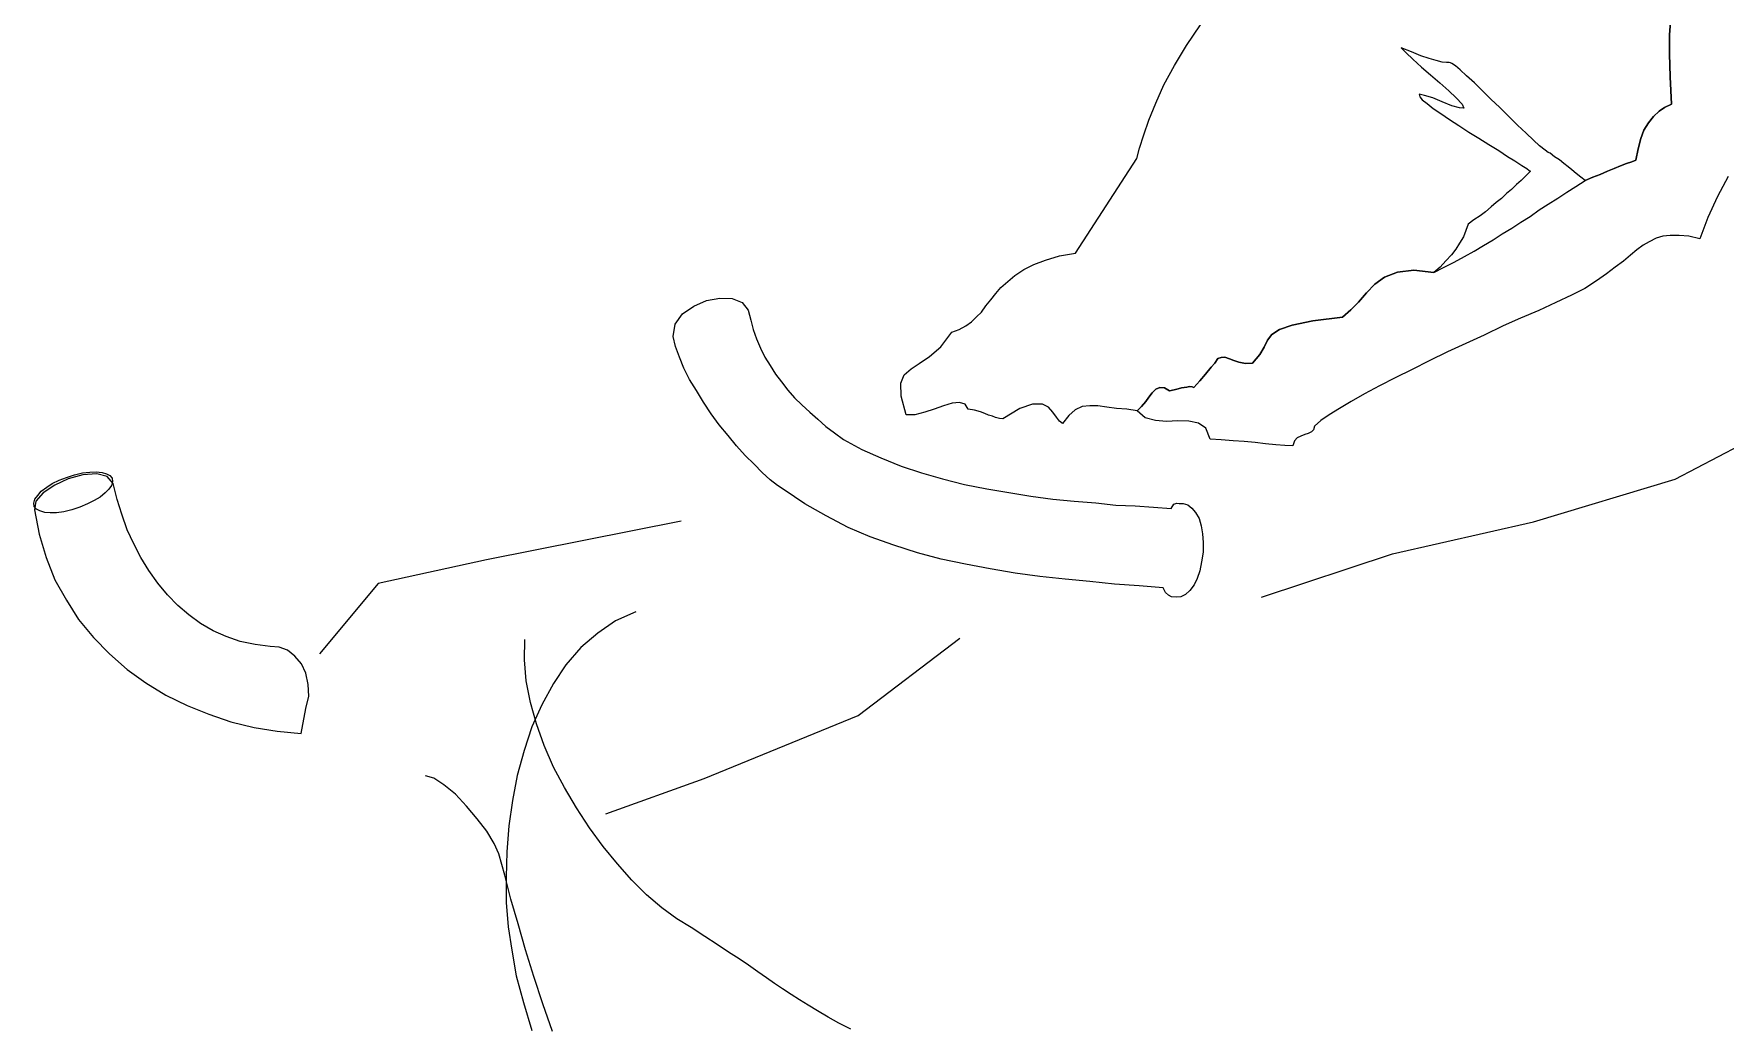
# Model space of a CAD drawing. Header units: millimetres. Extents: x 0 to 35, y -2 to 2.
# Drawn here: x 26.685 to 27.351, y 0.859 to 1.249 of the extents above; entities that cross this region are included whole.
import ezdxf

# ---------------------------------------------------------------- set-up
doc = ezdxf.new("R2010")
doc.units = ezdxf.units.MM
doc.layers.add('45-Biciklisti', color=7, linetype='Continuous')

# ---------------------------------------------------------------- blocks, each defined once
blk = doc.blocks.new('Cyclist 10 - Side view')
at = {"linetype": 'Continuous'}
for p, q in [((-0.67065, 1.249), (-0.67015, 1.25566)), ((-0.67015, 1.25566), (-0.67065, 1.249)), ((-0.861, 1.24484), (-0.85549, 1.25292)), ((-0.6707, 1.24153), (-0.67065, 1.249)), ((-0.67065, 1.249), (-0.6707, 1.24153)), ((-0.86571, 1.23696), (-0.861, 1.24484)), ((-0.77235, 1.24226), (-0.77636, 1.24385)), ((-0.77636, 1.24385), (-0.77444, 1.2419)), ((-0.77444, 1.2419), (-0.7718, 1.23939)), ((-0.76861, 1.24069), (-0.77235, 1.24226)), ((-0.76534, 1.23967), (-0.76861, 1.24069)), ((-0.76256, 1.23895), (-0.76534, 1.23967)), ((-0.67036, 1.2325), (-0.6707, 1.24153)), ((-0.6707, 1.24153), (-0.67036, 1.2325)), ((-0.86989, 1.22929), (-0.86571, 1.23696)), ((-0.7718, 1.23939), (-0.76842, 1.2363)), ((-0.76842, 1.2363), (-0.7648, 1.2332)), ((-0.7648, 1.2332), (-0.76117, 1.23009)), ((-0.76029, 1.23826), (-0.76256, 1.23895)), ((-0.75851, 1.23812), (-0.76029, 1.23826)), ((-0.75748, 1.23805), (-0.75851, 1.23812)), ((-0.75697, 1.23801), (-0.75748, 1.23805)), ((-0.75647, 1.23772), (-0.75697, 1.23801)), ((-0.755, 1.23684), (-0.75647, 1.23772)), ((-0.75307, 1.23514), (-0.755, 1.23684)), ((-0.75066, 1.2329), (-0.75307, 1.23514)), ((-0.87301, 1.22206), (-0.86989, 1.22929)), ((-0.76117, 1.23009), (-0.75755, 1.22699)), ((-0.75755, 1.22699), (-0.75467, 1.2242)), ((-0.74752, 1.23009), (-0.75066, 1.2329)), ((-0.74441, 1.22702), (-0.74752, 1.23009)), ((-0.74106, 1.22367), (-0.74441, 1.22702)), ((-0.66989, 1.22165), (-0.67036, 1.2325)), ((-0.67036, 1.2325), (-0.66989, 1.22165)), ((-0.87584, 1.21532), (-0.87301, 1.22206)), ((-0.76721, 1.22514), (-0.76924, 1.22555)), ((-0.76924, 1.22555), (-0.76906, 1.2245)), ((-0.76906, 1.2245), (-0.76811, 1.22341)), ((-0.76811, 1.22341), (-0.76616, 1.22197)), ((-0.76394, 1.22412), (-0.76721, 1.22514)), ((-0.76616, 1.22197), (-0.76374, 1.21999)), ((-0.76019, 1.22255), (-0.76394, 1.22412)), ((-0.76374, 1.21999), (-0.7608, 1.21796)), ((-0.75645, 1.22098), (-0.76019, 1.22255)), ((-0.75342, 1.22023), (-0.75645, 1.22098)), ((-0.75467, 1.2242), (-0.75228, 1.22169)), ((-0.75163, 1.2201), (-0.75342, 1.22023)), ((-0.75228, 1.22169), (-0.75163, 1.2201)), ((-0.73745, 1.22032), (-0.74106, 1.22367)), ((-0.73386, 1.2167), (-0.73745, 1.22032)), ((-0.67473, 1.21893), (-0.67257, 1.2203)), ((-0.67257, 1.2203), (-0.67473, 1.21893)), ((-0.67257, 1.2203), (-0.66989, 1.22165)), ((-0.66989, 1.22165), (-0.67257, 1.2203)), ((-0.87782, 1.20954), (-0.87584, 1.21532)), ((-0.7608, 1.21796), (-0.75737, 1.21564)), ((-0.75737, 1.21564), (-0.75369, 1.2133)), ((-0.75369, 1.2133), (-0.74976, 1.21069)), ((-0.73051, 1.21335), (-0.73386, 1.2167)), ((-0.72713, 1.21027), (-0.73051, 1.21335)), ((-0.68071, 1.21139), (-0.67893, 1.21435)), ((-0.67893, 1.21435), (-0.68071, 1.21139)), ((-0.67893, 1.21435), (-0.67695, 1.21677)), ((-0.67695, 1.21677), (-0.67893, 1.21435)), ((-0.67695, 1.21677), (-0.67473, 1.21893)), ((-0.67473, 1.21893), (-0.67695, 1.21677)), ((-0.8795, 1.20427), (-0.87782, 1.20954)), ((-0.74976, 1.21069), (-0.74582, 1.20833)), ((-0.74582, 1.20833), (-0.7419, 1.20572)), ((-0.72425, 1.20748), (-0.72713, 1.21027)), ((-0.72185, 1.20523), (-0.72425, 1.20748)), ((-0.68305, 1.2041), (-0.68198, 1.20815)), ((-0.68198, 1.20815), (-0.68305, 1.2041)), ((-0.68198, 1.20815), (-0.68071, 1.21139)), ((-0.68071, 1.21139), (-0.68198, 1.20815)), ((-0.90477, 1.16292), (-0.88058, 1.20022)), ((-0.88058, 1.20022), (-0.8795, 1.20427)), ((-0.7419, 1.20572), (-0.73796, 1.20336)), ((-0.73796, 1.20336), (-0.73453, 1.20104)), ((-0.73453, 1.20104), (-0.73157, 1.19928)), ((-0.71967, 1.20352), (-0.72185, 1.20523)), ((-0.71844, 1.20266), (-0.71967, 1.20352)), ((-0.71769, 1.20234), (-0.71844, 1.20266)), ((-0.71599, 1.20093), (-0.71769, 1.20234)), ((-0.71402, 1.19975), (-0.71599, 1.20093)), ((-0.71233, 1.19834), (-0.71402, 1.19975)), ((-0.68391, 1.19954), (-0.68305, 1.2041)), ((-0.68305, 1.2041), (-0.68391, 1.19954)), ((-0.73157, 1.19928), (-0.72887, 1.19752)), ((-0.72711, 1.19353), (-0.72906, 1.19162)), ((-0.72887, 1.19752), (-0.7269, 1.19635)), ((-0.72544, 1.19521), (-0.72711, 1.19353)), ((-0.7269, 1.19635), (-0.72594, 1.1955)), ((-0.72594, 1.1955), (-0.72544, 1.19521)), ((-0.71063, 1.19691), (-0.71233, 1.19834)), ((-0.70918, 1.19578), (-0.71063, 1.19691)), ((-0.70748, 1.19437), (-0.70918, 1.19578)), ((-0.70553, 1.19293), (-0.70748, 1.19437)), ((-0.7009, 1.19283), (-0.69799, 1.1939)), ((-0.69799, 1.1939), (-0.7009, 1.19283)), ((-0.69799, 1.1939), (-0.69505, 1.19523)), ((-0.69505, 1.19523), (-0.69799, 1.1939)), ((-0.69505, 1.19523), (-0.69239, 1.19632)), ((-0.69239, 1.19632), (-0.69505, 1.19523)), ((-0.69239, 1.19632), (-0.69, 1.19742)), ((-0.69, 1.19742), (-0.69239, 1.19632)), ((-0.69, 1.19742), (-0.68762, 1.19827)), ((-0.68762, 1.19827), (-0.69, 1.19742)), ((-0.68762, 1.19827), (-0.68551, 1.19889)), ((-0.68551, 1.19889), (-0.68762, 1.19827)), ((-0.68551, 1.19889), (-0.68391, 1.19954)), ((-0.68391, 1.19954), (-0.68551, 1.19889)), ((-0.64758, 1.19318), (-0.65177, 1.18526)), ((-0.73486, 1.18639), (-0.73681, 1.18448)), ((-0.73293, 1.18805), (-0.73486, 1.18639)), ((-0.73099, 1.18996), (-0.73293, 1.18805)), ((-0.72906, 1.19162), (-0.73099, 1.18996)), ((-0.71465, 1.1846), (-0.71113, 1.18692)), ((-0.71113, 1.18692), (-0.70761, 1.18923)), ((-0.70761, 1.18923), (-0.70383, 1.19152)), ((-0.70383, 1.19152), (-0.70553, 1.19293)), ((-0.70383, 1.19152), (-0.7009, 1.19283)), ((-0.7009, 1.19283), (-0.70383, 1.19152)), ((-0.74092, 1.18118), (-0.74312, 1.17929)), ((-0.73899, 1.18284), (-0.74092, 1.18118)), ((-0.73681, 1.18448), (-0.73899, 1.18284)), ((-0.7255, 1.17745), (-0.72195, 1.18)), ((-0.72195, 1.18), (-0.71843, 1.18231)), ((-0.71843, 1.18231), (-0.71465, 1.1846)), ((-0.65177, 1.18526), (-0.65549, 1.17704)), ((-0.74993, 1.1744), (-0.75089, 1.1719)), ((-0.74774, 1.17604), (-0.74993, 1.1744)), ((-0.7453, 1.17765), (-0.74774, 1.17604)), ((-0.74312, 1.17929), (-0.7453, 1.17765)), ((-0.7328, 1.17284), (-0.72928, 1.17516)), ((-0.72928, 1.17516), (-0.7255, 1.17745)), ((-0.65549, 1.17704), (-0.6587, 1.16854)), ((-0.75333, 1.16693), (-0.7548, 1.16447)), ((-0.75185, 1.16939), (-0.75333, 1.16693)), ((-0.75089, 1.1719), (-0.75185, 1.16939)), ((-0.74388, 1.16595), (-0.74009, 1.16824)), ((-0.74009, 1.16824), (-0.73658, 1.17055)), ((-0.73658, 1.17055), (-0.7328, 1.17284)), ((-0.67861, 1.16746), (-0.68104, 1.1661)), ((-0.67594, 1.16881), (-0.67861, 1.16746)), ((-0.6733, 1.16964), (-0.67594, 1.16881)), ((-0.67044, 1.16993), (-0.6733, 1.16964)), ((-0.66684, 1.16992), (-0.67044, 1.16993)), ((-0.663, 1.16963), (-0.66684, 1.16992)), ((-0.6587, 1.16854), (-0.663, 1.16963)), ((-0.92107, 1.15848), (-0.91657, 1.1602)), ((-0.91657, 1.1602), (-0.91103, 1.16185)), ((-0.91103, 1.16185), (-0.90477, 1.16292)), ((-0.75875, 1.15987), (-0.76099, 1.15747)), ((-0.75651, 1.16228), (-0.75875, 1.15987)), ((-0.7548, 1.16447), (-0.75651, 1.16228)), ((-0.75544, 1.15936), (-0.75141, 1.16163)), ((-0.75141, 1.16163), (-0.74765, 1.16367)), ((-0.74765, 1.16367), (-0.74388, 1.16595)), ((-0.68872, 1.15973), (-0.69199, 1.1574)), ((-0.68597, 1.1621), (-0.68872, 1.15973)), ((-0.68349, 1.16423), (-0.68597, 1.1621)), ((-0.68104, 1.1661), (-0.68349, 1.16423)), ((-0.93136, 1.15179), (-0.92861, 1.15416)), ((-0.92861, 1.15416), (-0.92509, 1.15647)), ((-0.92509, 1.15647), (-0.92107, 1.15848)), ((-0.78674, 1.15066), (-0.78292, 1.15346)), ((-0.78292, 1.15346), (-0.78674, 1.15066)), ((-0.78292, 1.15346), (-0.77789, 1.15539)), ((-0.77789, 1.15539), (-0.78292, 1.15346)), ((-0.77789, 1.15539), (-0.77139, 1.15619)), ((-0.77139, 1.15619), (-0.77789, 1.15539)), ((-0.77139, 1.15619), (-0.76347, 1.15534)), ((-0.76347, 1.15534), (-0.77139, 1.15619)), ((-0.76099, 1.15747), (-0.76347, 1.15534)), ((-0.76347, 1.15534), (-0.75945, 1.15735)), ((-0.75945, 1.15735), (-0.75544, 1.15936)), ((-0.69553, 1.15483), (-0.69935, 1.15203)), ((-0.69199, 1.1574), (-0.69553, 1.15483)), ((-0.93808, 1.14458), (-0.9361, 1.147)), ((-0.9361, 1.147), (-0.93412, 1.14943)), ((-0.93412, 1.14943), (-0.93136, 1.15179)), ((-0.79318, 1.14368), (-0.79008, 1.1473)), ((-0.79008, 1.1473), (-0.79318, 1.14368)), ((-0.79008, 1.1473), (-0.78674, 1.15066)), ((-0.78674, 1.15066), (-0.79008, 1.1473)), ((-0.7093, 1.14635), (-0.71545, 1.14347)), ((-0.70395, 1.14904), (-0.7093, 1.14635)), ((-0.69935, 1.15203), (-0.70395, 1.14904)), ((-1.05952, 1.13907), (-1.05517, 1.14209)), ((-1.05517, 1.14209), (-1.05012, 1.14429)), ((-1.05012, 1.14429), (-1.0449, 1.14518)), ((-1.0449, 1.14518), (-1.04002, 1.14506)), ((-1.04002, 1.14506), (-1.03602, 1.14347)), ((-1.03602, 1.14347), (-1.03367, 1.14047)), ((-1.03367, 1.14047), (-1.03268, 1.13653)), ((-0.94376, 1.13779), (-0.94181, 1.13971)), ((-0.94181, 1.13971), (-0.94007, 1.14215)), ((-0.94007, 1.14215), (-0.93808, 1.14458)), ((-0.79956, 1.13772), (-0.79626, 1.14055)), ((-0.79626, 1.14055), (-0.79956, 1.13772)), ((-0.79626, 1.14055), (-0.79318, 1.14368)), ((-0.79318, 1.14368), (-0.79626, 1.14055)), ((-0.72212, 1.14037), (-0.7293, 1.1373)), ((-0.71545, 1.14347), (-0.72212, 1.14037)), ((-1.06329, 1.13009), (-1.06241, 1.13491)), ((-1.06241, 1.13491), (-1.05952, 1.13907)), ((-1.03268, 1.13653), (-1.03167, 1.13285)), ((-0.95056, 1.1329), (-0.94788, 1.13424)), ((-0.94788, 1.13424), (-0.94569, 1.13588)), ((-0.94569, 1.13588), (-0.94376, 1.13779)), ((-0.82439, 1.1329), (-0.81937, 1.13458)), ((-0.81937, 1.13458), (-0.82439, 1.1329)), ((-0.81937, 1.13458), (-0.81125, 1.13629)), ((-0.81125, 1.13629), (-0.81937, 1.13458)), ((-0.81125, 1.13629), (-0.79956, 1.13772)), ((-0.79956, 1.13772), (-0.81125, 1.13629)), ((-0.73623, 1.13423), (-0.7437, 1.13067)), ((-0.7293, 1.1373), (-0.73623, 1.13423)), ((-1.0623, 1.12615), (-1.06329, 1.13009)), ((-1.03167, 1.13285), (-1.0304, 1.12915)), ((-1.0304, 1.12915), (-1.02889, 1.12542)), ((-0.95777, 1.12598), (-0.95347, 1.13184)), ((-0.95347, 1.13184), (-0.95056, 1.1329)), ((-0.83032, 1.12588), (-0.82909, 1.12861)), ((-0.82909, 1.12861), (-0.83032, 1.12588)), ((-0.82909, 1.12861), (-0.82737, 1.13081)), ((-0.82737, 1.13081), (-0.82909, 1.12861)), ((-0.82737, 1.13081), (-0.82439, 1.1329)), ((-0.82439, 1.1329), (-0.82737, 1.13081)), ((-0.75091, 1.12735), (-0.75811, 1.12403)), ((-0.7437, 1.13067), (-0.75091, 1.12735)), ((-1.06082, 1.12192), (-1.0623, 1.12615)), ((-1.05908, 1.11766), (-1.06082, 1.12192)), ((-1.02889, 1.12542), (-1.02708, 1.12194)), ((-1.02708, 1.12194), (-1.02502, 1.1187)), ((-0.96625, 1.11941), (-0.96218, 1.12219)), ((-0.96218, 1.12219), (-0.95777, 1.12598)), ((-0.84985, 1.11963), (-0.84869, 1.12135)), ((-0.84869, 1.12135), (-0.84985, 1.11963)), ((-0.84869, 1.12135), (-0.84737, 1.12176)), ((-0.84737, 1.12176), (-0.84869, 1.12135)), ((-0.84737, 1.12176), (-0.84582, 1.1219)), ((-0.84582, 1.1219), (-0.84737, 1.12176)), ((-0.84582, 1.1219), (-0.84407, 1.12125)), ((-0.84407, 1.12125), (-0.84582, 1.1219)), ((-0.84407, 1.12125), (-0.84231, 1.1206)), ((-0.84231, 1.1206), (-0.84407, 1.12125)), ((-0.84231, 1.1206), (-0.8403, 1.11994)), ((-0.8403, 1.11994), (-0.84231, 1.1206)), ((-0.8403, 1.11994), (-0.83776, 1.11949)), ((-0.83776, 1.11949), (-0.8403, 1.11994)), ((-0.83492, 1.11953), (-0.83209, 1.12292)), ((-0.83209, 1.12292), (-0.83492, 1.11953)), ((-0.83209, 1.12292), (-0.83032, 1.12588)), ((-0.83032, 1.12588), (-0.83209, 1.12292)), ((-0.76533, 1.12045), (-0.77203, 1.1171)), ((-0.75811, 1.12403), (-0.76533, 1.12045)), ((-1.05685, 1.11312), (-1.05908, 1.11766)), ((-1.05409, 1.10879), (-1.05685, 1.11312)), ((-1.02502, 1.1187), (-1.02296, 1.1152)), ((-1.02296, 1.1152), (-1.02062, 1.11218)), ((-0.97353, 1.11172), (-0.97225, 1.11498)), ((-0.97225, 1.11498), (-0.9695, 1.11734)), ((-0.9695, 1.11734), (-0.96625, 1.11941)), ((-0.85578, 1.11261), (-0.85353, 1.11527)), ((-0.85353, 1.11527), (-0.85578, 1.11261)), ((-0.85353, 1.11527), (-0.85127, 1.11794)), ((-0.85127, 1.11794), (-0.85353, 1.11527)), ((-0.85127, 1.11794), (-0.84985, 1.11963)), ((-0.84985, 1.11963), (-0.85127, 1.11794)), ((-0.83776, 1.11949), (-0.83492, 1.11953)), ((-0.83492, 1.11953), (-0.83776, 1.11949)), ((-0.77872, 1.11374), (-0.78487, 1.1106)), ((-0.77203, 1.1171), (-0.77872, 1.11374)), ((-1.05134, 1.10421), (-1.05409, 1.10879)), ((-1.02062, 1.11218), (-1.01803, 1.1089)), ((-1.01803, 1.1089), (-1.01543, 1.10587)), ((-0.9734, 1.10656), (-0.97353, 1.11172)), ((-0.97139, 1.0992), (-0.9734, 1.10656)), ((-0.87585, 1.10614), (-0.87444, 1.10784)), ((-0.87444, 1.10784), (-0.87585, 1.10614)), ((-0.87444, 1.10784), (-0.87303, 1.10927)), ((-0.87303, 1.10927), (-0.87444, 1.10784)), ((-0.87303, 1.10927), (-0.87144, 1.10994)), ((-0.87144, 1.10994), (-0.87303, 1.10927)), ((-0.87144, 1.10994), (-0.86965, 1.1098)), ((-0.86965, 1.1098), (-0.87144, 1.10994)), ((-0.86965, 1.1098), (-0.86768, 1.10862)), ((-0.86768, 1.10862), (-0.86965, 1.1098)), ((-0.86768, 1.10862), (-0.86585, 1.109)), ((-0.86585, 1.109), (-0.86768, 1.10862)), ((-0.86585, 1.109), (-0.86428, 1.10939)), ((-0.86428, 1.10939), (-0.86585, 1.109)), ((-0.86428, 1.10939), (-0.86296, 1.1098)), ((-0.86296, 1.1098), (-0.86428, 1.10939)), ((-0.86296, 1.1098), (-0.86191, 1.10999)), ((-0.86191, 1.10999), (-0.86296, 1.1098)), ((-0.86191, 1.10999), (-0.86086, 1.11016)), ((-0.86086, 1.11016), (-0.86191, 1.10999)), ((-0.86086, 1.11016), (-0.85983, 1.11034)), ((-0.85983, 1.11034), (-0.86086, 1.11016)), ((-0.85983, 1.11034), (-0.8588, 1.11027)), ((-0.8588, 1.11027), (-0.85983, 1.11034)), ((-0.8588, 1.11027), (-0.85805, 1.10995)), ((-0.85805, 1.10995), (-0.8588, 1.11027)), ((-0.85805, 1.10995), (-0.85578, 1.11261)), ((-0.85578, 1.11261), (-0.85805, 1.10995)), ((-0.79077, 1.10744), (-0.79614, 1.1045)), ((-0.78487, 1.1106), (-0.79077, 1.10744)), ((-1.04834, 1.0996), (-1.05134, 1.10421)), ((-1.01543, 1.10587), (-1.01255, 1.10308)), ((-1.01255, 1.10308), (-1.00942, 1.10027)), ((-1.00942, 1.10027), (-1.00627, 1.09746)), ((-0.9641, 1.10019), (-0.96804, 1.0992)), ((-0.9604, 1.10145), (-0.9641, 1.10019)), ((-0.9567, 1.10273), (-0.9604, 1.10145)), ((-0.95328, 1.10375), (-0.9567, 1.10273)), ((-0.95042, 1.10405), (-0.95328, 1.10375)), ((-0.94815, 1.10337), (-0.95042, 1.10405)), ((-0.947, 1.10148), (-0.94815, 1.10337)), ((-0.94446, 1.10103), (-0.947, 1.10148)), ((-0.94221, 1.10034), (-0.94446, 1.10103)), ((-0.94045, 1.09969), (-0.94221, 1.10034)), ((-0.93895, 1.09906), (-0.94045, 1.09969)), ((-0.92665, 1.10174), (-0.93339, 1.09762)), ((-0.92163, 1.10342), (-0.92665, 1.10174)), ((-0.91777, 1.10339), (-0.92163, 1.10342)), ((-0.91529, 1.10217), (-0.91777, 1.10339)), ((-0.91363, 1.10024), (-0.91529, 1.10217)), ((-0.91223, 1.09833), (-0.91363, 1.10024)), ((-0.90481, 1.10113), (-0.90729, 1.09899)), ((-0.90213, 1.10246), (-0.90481, 1.10113)), ((-0.89902, 1.10275), (-0.90213, 1.10246)), ((-0.89593, 1.10277), (-0.89902, 1.10275)), ((-0.89236, 1.10224), (-0.89593, 1.10277)), ((-0.88854, 1.10169), (-0.89236, 1.10224)), ((-0.88445, 1.10138), (-0.88854, 1.10169)), ((-0.88037, 1.10082), (-0.88445, 1.10138)), ((-0.88037, 1.10082), (-0.8787, 1.1025)), ((-0.8787, 1.1025), (-0.88037, 1.10082)), ((-0.87723, 1.09801), (-0.88037, 1.10082)), ((-0.8787, 1.1025), (-0.877, 1.10443)), ((-0.877, 1.10443), (-0.8787, 1.1025)), ((-0.877, 1.10443), (-0.87585, 1.10614)), ((-0.87585, 1.10614), (-0.877, 1.10443)), ((-0.80073, 1.10176), (-0.80479, 1.09924)), ((-0.79614, 1.1045), (-0.80073, 1.10176)), ((-1.04507, 1.09523), (-1.04834, 1.0996)), ((-1.04152, 1.0911), (-1.04507, 1.09523)), ((-1.00627, 1.09746), (-1.00314, 1.09464)), ((-1.00314, 1.09464), (-0.99973, 1.09207)), ((-0.96804, 1.0992), (-0.97139, 1.0992)), ((-0.93744, 1.0987), (-0.93895, 1.09906)), ((-0.9362, 1.09809), (-0.93744, 1.0987)), ((-0.93467, 1.09772), (-0.9362, 1.09809)), ((-0.93339, 1.09762), (-0.93467, 1.09772)), ((-0.91107, 1.0967), (-0.91223, 1.09833)), ((-0.90984, 1.09584), (-0.91107, 1.0967)), ((-0.90729, 1.09899), (-0.90984, 1.09584)), ((-0.87319, 1.09693), (-0.87723, 1.09801)), ((-0.86884, 1.09661), (-0.87319, 1.09693)), ((-0.86445, 1.09679), (-0.86884, 1.09661)), ((-0.86008, 1.09671), (-0.86445, 1.09679)), ((-0.85628, 1.09591), (-0.86008, 1.09671)), ((-0.85334, 1.09388), (-0.85628, 1.09591)), ((-0.8516, 1.08964), (-0.85334, 1.09388)), ((-0.81091, 1.09325), (-0.81173, 1.09255)), ((-0.81053, 1.09478), (-0.81091, 1.09325)), ((-0.80806, 1.09691), (-0.81053, 1.09478)), ((-0.80479, 1.09924), (-0.80806, 1.09691)), ((-1.03823, 1.08699), (-1.04152, 1.0911)), ((-1.03491, 1.08314), (-1.03823, 1.08699)), ((-0.99973, 1.09207), (-0.99607, 1.08947)), ((-0.99607, 1.08947), (-0.98889, 1.08559)), ((-0.84725, 1.08931), (-0.8516, 1.08964)), ((-0.84264, 1.08896), (-0.84725, 1.08931)), ((-0.83829, 1.08863), (-0.84264, 1.08896)), ((-0.83394, 1.08831), (-0.83829, 1.08863)), ((-0.82986, 1.08773), (-0.83394, 1.08831)), ((-0.82577, 1.08742), (-0.82986, 1.08773)), ((-0.82218, 1.08715), (-0.82577, 1.08742)), ((-0.81911, 1.08692), (-0.82218, 1.08715)), ((-0.81844, 1.08894), (-0.81911, 1.08692)), ((-0.81731, 1.09014), (-0.81844, 1.08894)), ((-0.81598, 1.09081), (-0.81731, 1.09014)), ((-0.81439, 1.09146), (-0.81598, 1.09081)), ((-0.81307, 1.09188), (-0.81439, 1.09146)), ((-0.81173, 1.09255), (-0.81307, 1.09188)), ((-1.0313, 1.07977), (-1.03491, 1.08314)), ((-1.02821, 1.07645), (-1.0313, 1.07977)), ((-0.98889, 1.08559), (-0.98143, 1.08219)), ((-0.98143, 1.08219), (-0.97343, 1.07901)), ((-1.30791, 1.07209), (-1.30523, 1.07343)), ((-1.3016, 1.07393), (-1.30693, 1.0715)), ((-1.30523, 1.07343), (-1.30232, 1.0745)), ((-1.30232, 1.0745), (-1.29915, 1.07554)), ((-1.29581, 1.07555), (-1.3016, 1.07393)), ((-1.29915, 1.07554), (-1.296, 1.07634)), ((-1.296, 1.07634), (-1.29315, 1.07664)), ((-1.29037, 1.07591), (-1.29581, 1.07555)), ((-1.29315, 1.07664), (-1.29056, 1.0767)), ((-1.29056, 1.0767), (-1.28827, 1.07652)), ((-1.28633, 1.07484), (-1.29037, 1.07591)), ((-1.28827, 1.07652), (-1.28651, 1.07589)), ((-1.28651, 1.07589), (-1.28527, 1.07527)), ((-1.28396, 1.07208), (-1.28633, 1.07484)), ((-1.28527, 1.07527), (-1.28432, 1.07417)), ((-1.28432, 1.07417), (-1.28417, 1.07287)), ((-1.02507, 1.07364), (-1.02821, 1.07645)), ((-1.02215, 1.07136), (-1.02507, 1.07364)), ((-0.97343, 1.07901), (-0.96539, 1.07635)), ((-0.96539, 1.07635), (-0.95707, 1.07391)), ((-0.95707, 1.07391), (-0.94848, 1.07172)), ((-1.31482, 1.06591), (-1.31367, 1.06738)), ((-1.31153, 1.0685), (-1.31436, 1.06511)), ((-1.31367, 1.06738), (-1.31226, 1.06907)), ((-1.31226, 1.06907), (-1.31008, 1.0707)), ((-1.30693, 1.0715), (-1.31153, 1.0685)), ((-1.31008, 1.0707), (-1.30791, 1.07209)), ((-1.289, 1.0668), (-1.29142, 1.06543)), ((-1.28707, 1.06846), (-1.289, 1.0668)), ((-1.28568, 1.06989), (-1.28707, 1.06846)), ((-1.28453, 1.07136), (-1.28568, 1.06989)), ((-1.28417, 1.07287), (-1.28453, 1.07136)), ((-1.28238, 1.06578), (-1.28396, 1.07208)), ((-1.01945, 1.06962), (-1.02215, 1.07136)), ((-1.01137, 1.06411), (-1.01945, 1.06962)), ((-0.94848, 1.07172), (-0.9396, 1.07002)), ((-0.9396, 1.07002), (-0.93095, 1.0686)), ((-0.93095, 1.0686), (-0.92231, 1.06716)), ((-0.92231, 1.06716), (-0.91364, 1.066)), ((-1.31518, 1.0644), (-1.31482, 1.06591)), ((-1.31503, 1.0631), (-1.31518, 1.0644)), ((-1.31408, 1.062), (-1.31503, 1.0631)), ((-1.31436, 1.06511), (-1.31486, 1.0618)), ((-1.31486, 1.0618), (-1.31302, 1.05214)), ((-1.31284, 1.06139), (-1.31408, 1.062)), ((-1.31083, 1.06072), (-1.31284, 1.06139)), ((-1.30878, 1.06056), (-1.31083, 1.06072)), ((-1.3062, 1.06063), (-1.30878, 1.06056)), ((-1.30335, 1.06093), (-1.3062, 1.06063)), ((-1.3002, 1.06172), (-1.30335, 1.06093)), ((-1.29703, 1.06277), (-1.3002, 1.06172)), ((-1.2941, 1.0641), (-1.29703, 1.06277)), ((-1.29142, 1.06543), (-1.2941, 1.0641)), ((-1.2805, 1.05998), (-1.28238, 1.06578)), ((-1.27838, 1.05389), (-1.2805, 1.05998)), ((-1.00297, 1.05935), (-1.01137, 1.06411)), ((-0.91364, 1.066), (-0.90521, 1.0651)), ((-0.90521, 1.0651), (-0.89676, 1.06446)), ((-0.89676, 1.06446), (-0.88884, 1.06361)), ((-0.88884, 1.06361), (-0.88114, 1.06328)), ((-0.88114, 1.06328), (-0.87397, 1.06274)), ((-0.87397, 1.06274), (-0.86706, 1.06222)), ((-0.86706, 1.06222), (-0.86591, 1.06394)), ((-0.86591, 1.06394), (-0.86484, 1.06437)), ((-0.86484, 1.06437), (-0.86381, 1.0643)), ((-0.86381, 1.0643), (-0.86228, 1.06418)), ((-0.86228, 1.06418), (-0.86051, 1.06378)), ((-0.86051, 1.06378), (-0.85881, 1.06237)), ((-0.85881, 1.06237), (-0.85739, 1.06072)), ((-0.85739, 1.06072), (-0.85603, 1.0583)), ((-1.27572, 1.04829), (-1.27838, 1.05389)), ((-0.9943, 1.05484), (-1.00297, 1.05935)), ((-0.98558, 1.05109), (-0.9943, 1.05484)), ((-0.85603, 1.0583), (-0.85522, 1.05541)), ((-0.85522, 1.05541), (-0.85468, 1.05228)), ((-1.31302, 1.05214), (-1.31037, 1.04292)), ((-1.27303, 1.04294), (-1.27572, 1.04829)), ((-0.9763, 1.04781), (-0.98558, 1.05109)), ((-0.96699, 1.04479), (-0.9763, 1.04781)), ((-0.85468, 1.05228), (-0.85442, 1.04891)), ((-0.85442, 1.04891), (-0.85445, 1.04504)), ((-1.31037, 1.04292), (-1.30691, 1.03417)), ((-1.26982, 1.0378), (-1.27303, 1.04294)), ((-0.95766, 1.04229), (-0.96699, 1.04479)), ((-0.94803, 1.04028), (-0.95766, 1.04229)), ((-0.93837, 1.03851), (-0.94803, 1.04028)), ((-0.855, 1.04123), (-0.85578, 1.03768)), ((-0.85445, 1.04504), (-0.855, 1.04123)), ((-1.30691, 1.03417), (-1.30237, 1.02609)), ((-1.26633, 1.03289), (-1.26982, 1.0378)), ((-0.92847, 1.03673), (-0.93837, 1.03851)), ((-0.91877, 1.03548), (-0.92847, 1.03673)), ((-0.90881, 1.03448), (-0.91877, 1.03548)), ((-0.8991, 1.03349), (-0.90881, 1.03448)), ((-0.88939, 1.03249), (-0.8991, 1.03349)), ((-0.85679, 1.03467), (-0.858, 1.03218)), ((-0.85578, 1.03768), (-0.85679, 1.03467)), ((-1.26256, 1.02824), (-1.26633, 1.03289)), ((-1.2585, 1.02406), (-1.26256, 1.02824)), ((-0.87967, 1.03176), (-0.88939, 1.03249)), ((-0.87019, 1.03104), (-0.87967, 1.03176)), ((-0.8693, 1.02917), (-0.87019, 1.03104)), ((-0.8681, 1.02806), (-0.8693, 1.02917)), ((-0.86686, 1.02745), (-0.8681, 1.02806)), ((-0.86506, 1.02731), (-0.86686, 1.02745)), ((-0.86325, 1.02743), (-0.86506, 1.02731)), ((-0.86138, 1.02832), (-0.86325, 1.02743)), ((-0.85971, 1.03), (-0.86138, 1.02832)), ((-0.858, 1.03218), (-0.85971, 1.03)), ((-1.30237, 1.02609), (-1.29754, 1.01852)), ((-1.25414, 1.02039), (-1.2585, 1.02406)), ((-1.24951, 1.01695), (-1.25414, 1.02039)), ((-1.07793, 1.0215), (-1.08592, 1.01798)), ((-1.29754, 1.01852), (-1.29164, 1.01138)), ((-1.24458, 1.01401), (-1.24951, 1.01695)), ((-1.23934, 1.01181), (-1.24458, 1.01401)), ((-1.09298, 1.01311), (-1.09959, 1.00743)), ((-1.08592, 1.01798), (-1.09298, 1.01311)), ((-1.29164, 1.01138), (-1.28543, 1.00499)), ((-1.23382, 1.00985), (-1.23934, 1.01181)), ((-1.22799, 1.00863), (-1.23382, 1.00985)), ((-1.22212, 1.00793), (-1.22799, 1.00863)), ((-1.21853, 1.00766), (-1.22212, 1.00793)), ((-1.21528, 1.00638), (-1.21853, 1.00766)), ((-1.12184, 1.00268), (-1.12176, 1.01065)), ((-1.09959, 1.00743), (-1.10552, 1.00067)), ((-1.28543, 1.00499), (-1.27843, 0.9988)), ((-1.21237, 1.0041), (-1.21528, 1.00638)), ((-1.20977, 1.00108), (-1.21237, 1.0041)), ((-1.20798, 0.99734), (-1.20977, 1.00108)), ((-1.12118, 0.99439), (-1.12184, 1.00268)), ((-1.10552, 1.00067), (-1.11045, 0.99331)), ((-1.27843, 0.9988), (-1.27109, 0.9936)), ((-1.27109, 0.9936), (-1.26323, 0.98863)), ((-1.20703, 0.99289), (-1.20798, 0.99734)), ((-1.11951, 0.98576), (-1.12118, 0.99439)), ((-1.11045, 0.99331), (-1.11494, 0.9849)), ((-1.26323, 0.98863), (-1.25477, 0.98465)), ((-1.20801, 0.98344), (-1.20688, 0.98825)), ((-1.20688, 0.98825), (-1.20703, 0.99289)), ((-1.25477, 0.98465), (-1.24628, 0.98118)), ((-1.24628, 0.98118), (-1.2375, 0.9782)), ((-1.20978, 0.97353), (-1.20801, 0.98344)), ((-1.11706, 0.97734), (-1.11951, 0.98576)), ((-1.11494, 0.9849), (-1.11895, 0.97619)), ((-1.2375, 0.9782), (-1.22839, 0.97596)), ((-1.22839, 0.97596), (-1.21924, 0.9745)), ((-1.21924, 0.9745), (-1.20978, 0.97353)), ((-1.11895, 0.97619), (-1.12197, 0.9669)), ((-1.11409, 0.96887), (-1.11706, 0.97734)), ((-1.12197, 0.9669), (-1.12477, 0.95707)), ((-1.11035, 0.96035), (-1.11409, 0.96887)), ((-1.10608, 0.9523), (-1.11035, 0.96035)), ((-1.15755, 0.95593), (-1.16082, 0.95695)), ((-1.15364, 0.95332), (-1.15755, 0.95593)), ((-1.14902, 0.94963), (-1.15364, 0.95332)), ((-1.12477, 0.95707), (-1.12655, 0.94716)), ((-1.14474, 0.94492), (-1.14902, 0.94963)), ((-1.12655, 0.94716), (-1.12807, 0.93723)), ((-1.10128, 0.94422), (-1.10608, 0.9523)), ((-1.14048, 0.93997), (-1.14474, 0.94492)), ((-1.13673, 0.93505), (-1.14048, 0.93997)), ((-1.09621, 0.93636), (-1.10128, 0.94422)), ((-1.13375, 0.93019), (-1.13673, 0.93505)), ((-1.12807, 0.93723), (-1.12884, 0.92698)), ((-1.09084, 0.92901), (-1.09621, 0.93636)), ((-1.13199, 0.9262), (-1.13375, 0.93019)), ((-1.12884, 0.92698), (-1.12909, 0.91696)), ((-1.08518, 0.92214), (-1.09084, 0.92901)), ((-1.12954, 0.91777), (-1.13199, 0.9262)), ((-1.07948, 0.91579), (-1.08518, 0.92214)), ((-1.12716, 0.90832), (-1.12954, 0.91777)), ((-1.12909, 0.91696), (-1.12907, 0.90692)), ((-1.07374, 0.90995), (-1.07948, 0.91579)), ((-1.12907, 0.90692), (-1.12825, 0.89733)), ((-1.12429, 0.89858), (-1.12716, 0.90832)), ((-1.06769, 0.90486), (-1.07374, 0.90995)), ((-1.06183, 0.90055), (-1.06769, 0.90486)), ((-1.05618, 0.89703), (-1.06183, 0.90055)), ((-1.12825, 0.89733), (-1.12688, 0.88822)), ((-1.12146, 0.88832), (-1.12429, 0.89858)), ((-1.05078, 0.89354), (-1.05618, 0.89703)), ((-1.04586, 0.89034), (-1.05078, 0.89354)), ((-1.12688, 0.88822), (-1.12507, 0.87804)), ((-1.11814, 0.87777), (-1.12146, 0.88832)), ((-1.04145, 0.88743), (-1.04586, 0.89034)), ((-1.03727, 0.88479), (-1.04145, 0.88743)), ((-1.03361, 0.8822), (-1.03727, 0.88479)), ((-1.02994, 0.87961), (-1.03361, 0.8822)), ((-1.12507, 0.87804), (-1.12226, 0.86752)), ((-1.11458, 0.86694), (-1.11814, 0.87777)), ((-1.02651, 0.87729), (-1.02994, 0.87961)), ((-1.02334, 0.87498), (-1.02651, 0.87729)), ((-1.02014, 0.87294), (-1.02334, 0.87498)), ((-1.12226, 0.86752), (-1.11898, 0.85646)), ((-1.11077, 0.8561), (-1.11458, 0.86694)), ((-1.01672, 0.87062), (-1.02014, 0.87294)), ((-1.01352, 0.86858), (-1.01672, 0.87062)), ((-1.01008, 0.86651), (-1.01352, 0.86858)), ((-1.00638, 0.86418), (-1.01008, 0.86651)), ((-1.00219, 0.8618), (-1.00638, 0.86418)), ((-0.99799, 0.85943), (-1.00219, 0.8618)), ((-0.99329, 0.85701), (-0.99799, 0.85943))]:
    blk.add_line(p, q, dxfattribs=at)
for p, q in [((-0.66837, 1.0738), (-0.6334, 1.09214)), ((-0.72423, 1.05703), (-0.66837, 1.0738)), ((-1.06012, 1.05722), (-1.13684, 1.04203)), ((-0.77976, 1.04444), (-0.72423, 1.05703)), ((-1.13684, 1.04203), (-1.17954, 1.03267)), ((-0.83144, 1.02736), (-0.77976, 1.04444)), ((-1.17954, 1.03267), (-1.20262, 1.00503)), ((-0.99032, 0.98061), (-0.95023, 1.01115)), ((-1.05098, 0.95581), (-0.99032, 0.98061)), ((-1.08982, 0.94196), (-1.05098, 0.95581))]:
    blk.add_line(p, q)

msp = doc.modelspace()

# ---------------------------------------------------------------- block references
at = {"layer": '45-Biciklisti'}
msp.add_blockref('Cyclist 10 - Side view', (28, 0), dxfattribs=at)

doc.saveas('drawing.dxf')
